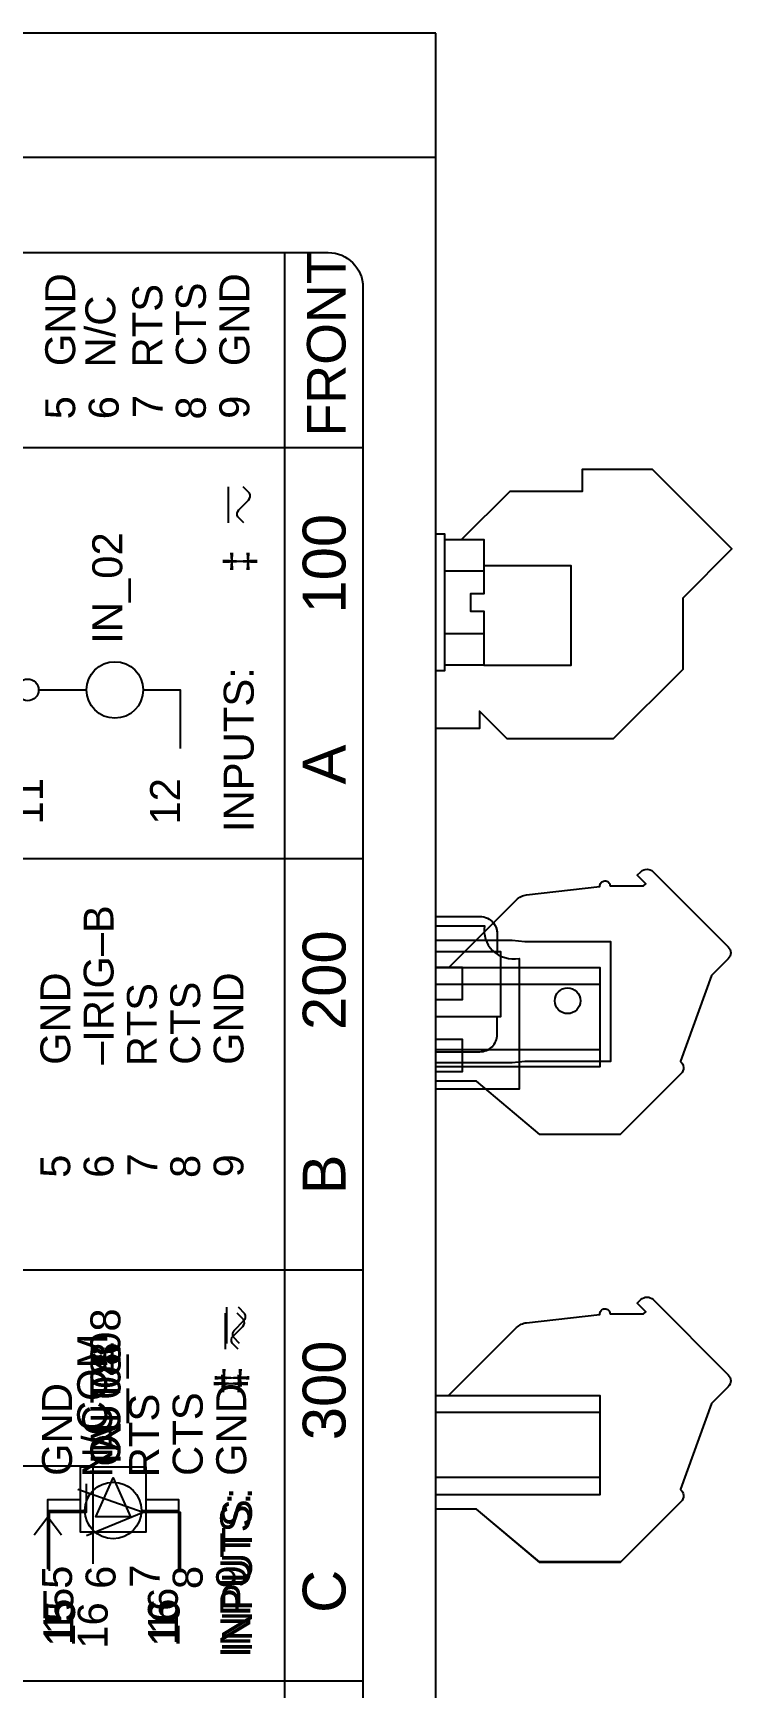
# Model space of a CAD drawing. Extents: x 0.3 to 23.7, y 0.2 to 17.5.
# Drawn here: x 14.124 to 15.729, y 5.048 to 8.852 of the extents above; entities that cross this region are included whole.
import ezdxf

# ---------------------------------------------------------------- set-up
doc = ezdxf.new("R2010")
doc.units = 0
doc.header["$MEASUREMENT"] = 0
for name, color, linetype in [('1_01__00__NONE__IRIG_CONNE', 7, 'CONTINUOUS'), ('1_02__01___1__10-100BASE-T', 7, 'CONTINUOUS'), ('1_03__04___1__100BASE-FX_L', 7, 'CONTINUOUS'), ('1_04__06___2__10-100BASE-T', 7, 'CONTINUOUS'), ('1_05__08___2__100BASE-FX_L', 7, 'CONTINUOUS'), ('1_06__10__IRIG_CONNECTOR__', 7, 'CONTINUOUS'), ('1_07__11___1__10-100BASE-T', 7, 'CONTINUOUS'), ('1_08__14___1__100BASE-FX_L', 7, 'CONTINUOUS'), ('1_09__16___2__10-100BASE-T', 7, 'CONTINUOUS'), ('1_10__18___2__100BASE-FX_L', 7, 'CONTINUOUS'), ('2_02__A-__SERIAL_COMMUNICA', 7, 'CONTINUOUS'), ('2_03__1-___4__DI_-__4__DO_', 7, 'CONTINUOUS'), ('2_04__B-___4__DI_-__4__DO_', 7, 'CONTINUOUS'), ('2_05__C-___4__DI_-__3__DO_', 7, 'CONTINUOUS'), ('2_06__2X___8__DO__STANDARD', 7, 'CONTINUOUS'), ('2_07__2A___8__DO__STANDARD', 7, 'CONTINUOUS'), ('2_08__2B___8__DO__STANDARD', 7, 'CONTINUOUS'), ('2_09__2C___8__DO__STANDARD', 7, 'CONTINUOUS'), ('2_10__3-___8__DI', 7, 'CONTINUOUS'), ('2_11__5-___8__AI', 7, 'CONTINUOUS'), ('2_12__6-___4__AI_-__4__AO_', 7, 'CONTINUOUS'), ('2_13__D-___14__DI', 7, 'CONTINUOUS'), ('7_00_____DWG', 7, 'CONTINUOUS')]:
    doc.layers.add(name, color=color, linetype=linetype)
doc.styles.add('ARIAL', font='arial.ttf')

msp = doc.modelspace()

# ---------------------------------------------------------------- linework, layer by layer
at = {"layer": '1_01__00__NONE__IRIG_CONNE'}
msp.add_lwpolyline([(15.0789, 6.7046), (15.2344, 6.8601, -0.169592), (15.2577, 6.8713), (15.4259, 6.8905, -0.43094), (15.437, 6.9036, -0.430927), (15.4494, 6.8918), (15.5264, 6.8918), (15.5313, 6.8968), (15.5119, 6.9163), (15.5202, 6.9246, -0.414223), (15.5481, 6.9246), (15.7207, 6.752, -0.414213), (15.7207, 6.7242), (15.6824, 6.6859), (15.6107, 6.489, -0.440578), (15.6121, 6.4597), (15.4729, 6.3205), (15.2884, 6.3205), (15.1424, 6.443), (15.0491, 6.443)], format="xyb", dxfattribs=at)
for points in [[(15.0491, 6.7043), (15.4262, 6.7043), (15.4262, 6.476), (15.0491, 6.476)], [(15.4262, 6.665), (15.0491, 6.665)], [(15.4262, 6.5154), (15.0491, 6.5154)]]:
    msp.add_lwpolyline(points, dxfattribs=at)
at = {"layer": '1_02__01___1__10-100BASE-T'}
msp.add_lwpolyline([(15.0789, 6.7046), (15.2344, 6.8601, -0.169592), (15.2577, 6.8713), (15.4259, 6.8905, -0.43094), (15.437, 6.9036, -0.430927), (15.4494, 6.8918), (15.5264, 6.8918), (15.5313, 6.8968), (15.5119, 6.9163), (15.5202, 6.9246, -0.414223), (15.5481, 6.9246), (15.7207, 6.752, -0.414213), (15.7207, 6.7242), (15.6824, 6.6859), (15.6107, 6.489, -0.440578), (15.6121, 6.4597), (15.4729, 6.3205), (15.2884, 6.3205), (15.1424, 6.443), (15.0491, 6.443)], format="xyb", dxfattribs=at)
for points in [[(15.0491, 6.7043), (15.4262, 6.7043), (15.4262, 6.476), (15.0491, 6.476)], [(15.4262, 6.665), (15.0491, 6.665)], [(15.4262, 6.5154), (15.0491, 6.5154)]]:
    msp.add_lwpolyline(points, dxfattribs=at)
at = {"layer": '1_03__04___1__100BASE-FX_L'}
for points in [[(15.0491, 6.7998), (15.1607, 6.7998, 0.228709), (15.179, 6.7436, 0.234856), (15.2407, 6.7253), (15.2407, 6.4248), (15.0491, 6.4248)], [(15.1813, 6.807, -0.169875), (15.1899, 6.7825), (15.1899, 6.7352)]]:
    msp.add_lwpolyline(points, format="xyb", dxfattribs=at)
for points in [[(15.0491, 6.7048), (15.1098, 6.7048), (15.1098, 6.6298), (15.0491, 6.6298)], [(15.0491, 6.5398), (15.1098, 6.5398), (15.1098, 6.4648), (15.0491, 6.4648)]]:
    msp.add_lwpolyline(points, dxfattribs=at)
at = {"layer": '1_04__06___2__10-100BASE-T'}
for points in [[(15.1784, 6.8103, -0.198912), (15.1899, 6.7825), (15.1899, 6.7413)], [(15.0491, 6.5108), (15.1505, 6.5108, 0.414214), (15.1899, 6.5502), (15.1899, 6.5913)]]:
    msp.add_lwpolyline(points, format="xyb", dxfattribs=at)
msp.add_lwpolyline([(15.0491, 6.7413), (15.1978, 6.7413), (15.1978, 6.5913), (15.0491, 6.5913)], dxfattribs=at)
at = {"layer": '1_05__08___2__100BASE-FX_L'}
for points in [[(15.0491, 6.7998), (15.1607, 6.7998, 0.228709), (15.179, 6.7436, 0.234856), (15.2407, 6.7253), (15.2407, 6.4248), (15.0491, 6.4248)], [(15.1813, 6.807, -0.169875), (15.1899, 6.7825), (15.1899, 6.7352)]]:
    msp.add_lwpolyline(points, format="xyb", dxfattribs=at)
for points in [[(15.0491, 6.7048), (15.1098, 6.7048), (15.1098, 6.6298), (15.0491, 6.6298)], [(15.0491, 6.5398), (15.1098, 6.5398), (15.1098, 6.4648), (15.0491, 6.4648)]]:
    msp.add_lwpolyline(points, dxfattribs=at)
at = {"layer": '1_06__10__IRIG_CONNECTOR__'}
msp.add_lwpolyline([(15.1418, 6.7675), (15.2344, 6.8601, -0.169592), (15.2577, 6.8713), (15.4259, 6.8905, -0.43094), (15.437, 6.9036, -0.430927), (15.4494, 6.8918), (15.5264, 6.8918), (15.5313, 6.8968), (15.5119, 6.9163), (15.5202, 6.9246, -0.414223), (15.5481, 6.9246), (15.7207, 6.752, -0.414213), (15.7207, 6.7242), (15.6824, 6.6859), (15.6107, 6.489, -0.440578), (15.6121, 6.4597), (15.4729, 6.3205), (15.2884, 6.3205), (15.1424, 6.443), (15.0491, 6.443)], format="xyb", dxfattribs=at)
msp.add_lwpolyline([(15.1418, 6.7675), (15.2344, 6.8601, -0.169592), (15.2577, 6.8713), (15.4259, 6.8905, -0.43094), (15.437, 6.9036, -0.430927), (15.4494, 6.8918), (15.5264, 6.8918), (15.5313, 6.8968), (15.5119, 6.9163), (15.5202, 6.9246, -0.414223), (15.5481, 6.9246), (15.7207, 6.752, -0.414213), (15.7207, 6.7242), (15.6824, 6.6859), (15.6107, 6.489, -0.440578), (15.6121, 6.4597), (15.4729, 6.3205), (15.2884, 6.3205), (15.1424, 6.443), (15.0491, 6.443)], format="xyb", dxfattribs=at)
for points in [[(15.0491, 6.7675), (15.2243, 6.7675), (15.2535, 6.7644), (15.4503, 6.7644), (15.4503, 6.488), (15.2535, 6.488), (15.2243, 6.4855), (15.0491, 6.4855)], [(15.0491, 6.7675), (15.2243, 6.7675), (15.2535, 6.7644), (15.4503, 6.7644), (15.4503, 6.488), (15.2535, 6.488), (15.2243, 6.4855), (15.0491, 6.4855)], [(15.4262, 6.488), (15.4262, 6.476), (15.0491, 6.476)], [(15.4262, 6.488), (15.4262, 6.476), (15.0491, 6.476)]]:
    msp.add_lwpolyline(points, dxfattribs=at)
msp.add_circle((15.3519, 6.6278), 0.0295, dxfattribs=at)
msp.add_circle((15.3519, 6.6278), 0.0295, dxfattribs=at)
at = {"layer": '1_07__11___1__10-100BASE-T'}
msp.add_lwpolyline([(15.1418, 6.7675), (15.2344, 6.8601, -0.169592), (15.2577, 6.8713), (15.4259, 6.8905, -0.43094), (15.437, 6.9036, -0.430927), (15.4494, 6.8918), (15.5264, 6.8918), (15.5313, 6.8968), (15.5119, 6.9163), (15.5202, 6.9246, -0.414223), (15.5481, 6.9246), (15.7207, 6.752, -0.414213), (15.7207, 6.7242), (15.6824, 6.6859), (15.6107, 6.489, -0.440578), (15.6121, 6.4597), (15.4729, 6.3205), (15.2884, 6.3205), (15.1424, 6.443), (15.0491, 6.443)], format="xyb", dxfattribs=at)
msp.add_lwpolyline([(15.1418, 6.7675), (15.2344, 6.8601, -0.169592), (15.2577, 6.8713), (15.4259, 6.8905, -0.43094), (15.437, 6.9036, -0.430927), (15.4494, 6.8918), (15.5264, 6.8918), (15.5313, 6.8968), (15.5119, 6.9163), (15.5202, 6.9246, -0.414223), (15.5481, 6.9246), (15.7207, 6.752, -0.414213), (15.7207, 6.7242), (15.6824, 6.6859), (15.6107, 6.489, -0.440578), (15.6121, 6.4597), (15.4729, 6.3205), (15.2884, 6.3205), (15.1424, 6.443), (15.0491, 6.443)], format="xyb", dxfattribs=at)
for points in [[(15.0491, 6.7675), (15.2243, 6.7675), (15.2535, 6.7644), (15.4503, 6.7644), (15.4503, 6.488), (15.2535, 6.488), (15.2243, 6.4855), (15.0491, 6.4855)], [(15.0491, 6.7675), (15.2243, 6.7675), (15.2535, 6.7644), (15.4503, 6.7644), (15.4503, 6.488), (15.2535, 6.488), (15.2243, 6.4855), (15.0491, 6.4855)], [(15.4262, 6.488), (15.4262, 6.476), (15.0491, 6.476)], [(15.4262, 6.488), (15.4262, 6.476), (15.0491, 6.476)]]:
    msp.add_lwpolyline(points, dxfattribs=at)
msp.add_circle((15.3519, 6.6278), 0.0295, dxfattribs=at)
msp.add_circle((15.3519, 6.6278), 0.0295, dxfattribs=at)
at = {"layer": '1_08__14___1__100BASE-FX_L'}
for points in [[(15.0491, 6.7998), (15.1607, 6.7998, 0.228709), (15.179, 6.7436, 0.234856), (15.2407, 6.7253), (15.2407, 6.4248), (15.0491, 6.4248)], [(15.1813, 6.807, -0.169875), (15.1899, 6.7825), (15.1899, 6.7352)]]:
    msp.add_lwpolyline(points, format="xyb", dxfattribs=at)
for points in [[(15.1899, 6.7675), (15.2243, 6.7675), (15.2535, 6.7644), (15.4503, 6.7644), (15.4503, 6.488), (15.2535, 6.488), (15.2407, 6.4869)], [(15.0491, 6.7048), (15.1098, 6.7048), (15.1098, 6.6298), (15.0491, 6.6298)], [(15.0491, 6.5398), (15.1098, 6.5398), (15.1098, 6.4648), (15.0491, 6.4648)]]:
    msp.add_lwpolyline(points, dxfattribs=at)
msp.add_circle((15.3519, 6.6278), 0.0295, dxfattribs=at)
at = {"layer": '1_09__16___2__10-100BASE-T'}
msp.add_lwpolyline([(15.1784, 6.8103, -0.198912), (15.1899, 6.7825), (15.1899, 6.7675)], format="xyb", dxfattribs=at)
msp.add_lwpolyline([(15.0491, 6.7675), (15.2243, 6.7675), (15.2535, 6.7644), (15.4503, 6.7644), (15.4503, 6.488), (15.2535, 6.488), (15.2243, 6.4855), (15.0491, 6.4855)], dxfattribs=at)
msp.add_circle((15.3519, 6.6278), 0.0295, dxfattribs=at)
at = {"layer": '1_10__18___2__100BASE-FX_L'}
for points in [[(15.0491, 6.7998), (15.1607, 6.7998, 0.228709), (15.179, 6.7436, 0.234856), (15.2407, 6.7253), (15.2407, 6.4248), (15.0491, 6.4248)], [(15.1813, 6.807, -0.169875), (15.1899, 6.7825), (15.1899, 6.7352)]]:
    msp.add_lwpolyline(points, format="xyb", dxfattribs=at)
for points in [[(15.1899, 6.7675), (15.2243, 6.7675), (15.2535, 6.7644), (15.4503, 6.7644), (15.4503, 6.488), (15.2535, 6.488), (15.2407, 6.4869)], [(15.0491, 6.7048), (15.1098, 6.7048), (15.1098, 6.6298), (15.0491, 6.6298)], [(15.0491, 6.5398), (15.1098, 6.5398), (15.1098, 6.4648), (15.0491, 6.4648)]]:
    msp.add_lwpolyline(points, dxfattribs=at)
msp.add_circle((15.3519, 6.6278), 0.0295, dxfattribs=at)
at = {"layer": '2_02__A-__SERIAL_COMMUNICA'}
msp.add_lwpolyline([(15.0789, 5.721), (15.2344, 5.8765, -0.169592), (15.2577, 5.8878), (15.4259, 5.9069, -0.43094), (15.437, 5.92, -0.430927), (15.4494, 5.9083), (15.5264, 5.9083), (15.5313, 5.9132), (15.5119, 5.9327), (15.5202, 5.941, -0.414223), (15.5481, 5.941), (15.7207, 5.7684, -0.414213), (15.7207, 5.7406), (15.6824, 5.7023), (15.6107, 5.5054, -0.440578), (15.6121, 5.4761), (15.4729, 5.3369), (15.2884, 5.3369), (15.1424, 5.4594), (15.0491, 5.4594)], format="xyb", dxfattribs=at)
for points in [[(15.0491, 5.7208), (15.4262, 5.7208), (15.4262, 5.4924), (15.0491, 5.4924)], [(15.4262, 5.6814), (15.0491, 5.6814)], [(15.4262, 5.5318), (15.0491, 5.5318)]]:
    msp.add_lwpolyline(points, dxfattribs=at)
at = {"layer": '2_03__1-___4__DI_-__4__DO_'}
for points in [[(15.0789, 5.721), (15.2344, 5.8765, -0.169592), (15.2577, 5.8878), (15.4259, 5.9069, -0.43094), (15.437, 5.92, -0.430927), (15.4494, 5.9083), (15.5264, 5.9083), (15.5313, 5.9132), (15.5119, 5.9327), (15.5202, 5.941, -0.414223), (15.5481, 5.941), (15.7207, 5.7684, -0.414213), (15.7207, 5.7406), (15.6824, 5.7023), (15.6107, 5.5054, -0.440578), (15.6121, 5.4761), (15.4729, 5.3369), (15.2884, 5.3369), (15.1424, 5.4594), (15.0491, 5.4594)], [(14.5981, 5.8403), (14.5844, 5.8544, -0.328455), (14.5864, 5.8703), (14.6086, 5.8926, 0.339292), (14.6107, 5.9085), (14.5962, 5.9233)], [(14.5981, 5.8403), (14.5844, 5.8544, -0.328455), (14.5864, 5.8703), (14.6086, 5.8926, 0.339292), (14.6107, 5.9085), (14.5962, 5.9233)]]:
    msp.add_lwpolyline(points, format="xyb", dxfattribs=at)
for points in [[(14.5692, 5.8403), (14.5692, 5.9233)], [(14.5692, 5.8403), (14.5692, 5.9233)], [(15.0491, 5.7208), (15.4262, 5.7208), (15.4262, 5.4924), (15.0491, 5.4924)], [(15.4262, 5.6814), (15.0491, 5.6814)], [(15.4262, 5.5318), (15.0491, 5.5318)], [(14.158, 5.3213), (14.158, 5.4563), (14.2432, 5.4563)], [(14.3732, 5.4563), (14.4582, 5.4563), (14.4582, 5.3213)]]:
    msp.add_lwpolyline(points, dxfattribs=at)
msp.add_circle((14.3082, 5.4563), 0.065, dxfattribs=at)
at = {"layer": '2_04__B-___4__DI_-__4__DO_'}
for points in [[(15.0789, 5.721), (15.2344, 5.8765, -0.169592), (15.2577, 5.8878), (15.4259, 5.9069, -0.43094), (15.437, 5.92, -0.430927), (15.4494, 5.9083), (15.5264, 5.9083), (15.5313, 5.9132), (15.5119, 5.9327), (15.5202, 5.941, -0.414223), (15.5481, 5.941), (15.7207, 5.7684, -0.414213), (15.7207, 5.7406), (15.6824, 5.7023), (15.6107, 5.5054, -0.440578), (15.6121, 5.4761), (15.4729, 5.3369), (15.2884, 5.3369), (15.1424, 5.4594), (15.0491, 5.4594)], [(14.5981, 5.8403), (14.5844, 5.8544, -0.328455), (14.5864, 5.8703), (14.6086, 5.8926, 0.339292), (14.6107, 5.9085), (14.5962, 5.9233)]]:
    msp.add_lwpolyline(points, format="xyb", dxfattribs=at)
for points in [[(14.5692, 5.8403), (14.5692, 5.9233)], [(15.0491, 5.7208), (15.4262, 5.7208), (15.4262, 5.4924), (15.0491, 5.4924)], [(15.4262, 5.6814), (15.0491, 5.6814)], [(15.4262, 5.5318), (15.0491, 5.5318)], [(14.158, 5.3213), (14.158, 5.4563), (14.2432, 5.4563)], [(14.3732, 5.4563), (14.4582, 5.4563), (14.4582, 5.3213)]]:
    msp.add_lwpolyline(points, dxfattribs=at)
msp.add_circle((14.308, 5.4563), 0.065, dxfattribs=at)
at = {"layer": '2_05__C-___4__DI_-__3__DO_'}
for points in [[(15.0789, 5.721), (15.2344, 5.8765, -0.169592), (15.2577, 5.8878), (15.4259, 5.9069, -0.43094), (15.437, 5.92, -0.430927), (15.4494, 5.9083), (15.5264, 5.9083), (15.5313, 5.9132), (15.5119, 5.9327), (15.5202, 5.941, -0.414223), (15.5481, 5.941), (15.7207, 5.7684, -0.414213), (15.7207, 5.7406), (15.6824, 5.7023), (15.6107, 5.5054, -0.440578), (15.6121, 5.4761), (15.4729, 5.3369), (15.2884, 5.3369), (15.1424, 5.4594), (15.0491, 5.4594)], [(14.5981, 5.8403), (14.5844, 5.8544, -0.328455), (14.5864, 5.8703), (14.6086, 5.8926, 0.339292), (14.6107, 5.9085), (14.5962, 5.9233)]]:
    msp.add_lwpolyline(points, format="xyb", dxfattribs=at)
for points in [[(14.5692, 5.8403), (14.5692, 5.9233)], [(15.0491, 5.7208), (15.4262, 5.7208), (15.4262, 5.4924), (15.0491, 5.4924)], [(15.4262, 5.6814), (15.0491, 5.6814)], [(15.4262, 5.5318), (15.0491, 5.5318)], [(14.158, 5.3213), (14.158, 5.4563), (14.2432, 5.4563)], [(14.3732, 5.4563), (14.4582, 5.4563), (14.4582, 5.3213)]]:
    msp.add_lwpolyline(points, dxfattribs=at)
msp.add_circle((14.308, 5.4563), 0.065, dxfattribs=at)
at = {"layer": '2_06__2X___8__DO__STANDARD'}
msp.add_lwpolyline([(15.0789, 5.721), (15.2344, 5.8765, -0.169592), (15.2577, 5.8878), (15.4259, 5.9069, -0.43094), (15.437, 5.92, -0.430927), (15.4494, 5.9083), (15.5264, 5.9083), (15.5313, 5.9132), (15.5119, 5.9327), (15.5202, 5.941, -0.414223), (15.5481, 5.941), (15.7207, 5.7684, -0.414213), (15.7207, 5.7406), (15.6824, 5.7023), (15.6107, 5.5054, -0.440578), (15.6121, 5.4761), (15.4729, 5.3369), (15.2884, 5.3369), (15.1424, 5.4594), (15.0491, 5.4594)], format="xyb", dxfattribs=at)
for points in [[(15.0491, 5.7208), (15.4262, 5.7208), (15.4262, 5.4924), (15.0491, 5.4924)], [(15.4262, 5.6814), (15.0491, 5.6814)], [(15.4262, 5.5318), (15.0491, 5.5318)], [(14.1619, 5.3174), (14.1619, 5.4524), (14.247, 5.4524)], [(14.247, 5.3987), (14.377, 5.4524), (14.462, 5.4524), (14.462, 5.3174)]]:
    msp.add_lwpolyline(points, dxfattribs=at)
at = {"layer": '2_07__2A___8__DO__STANDARD'}
msp.add_lwpolyline([(15.0789, 5.721), (15.2344, 5.8765, -0.169592), (15.2577, 5.8878), (15.4259, 5.9069, -0.43094), (15.437, 5.92, -0.430927), (15.4494, 5.9083), (15.5264, 5.9083), (15.5313, 5.9132), (15.5119, 5.9327), (15.5202, 5.941, -0.414223), (15.5481, 5.941), (15.7207, 5.7684, -0.414213), (15.7207, 5.7406), (15.6824, 5.7023), (15.6107, 5.5054, -0.440578), (15.6121, 5.4761), (15.4729, 5.3369), (15.2884, 5.3369), (15.1424, 5.4594), (15.0491, 5.4594)], format="xyb", dxfattribs=at)
for points in [[(15.0491, 5.7208), (15.4262, 5.7208), (15.4262, 5.4924), (15.0491, 5.4924)], [(15.4262, 5.6814), (15.0491, 5.6814)], [(14.1619, 5.3174), (14.1619, 5.4525), (14.1619, 5.4525), (14.247, 5.4525), (14.247, 5.5174)], [(15.4262, 5.5318), (15.0491, 5.5318)], [(14.227, 5.505), (14.377, 5.4524), (14.462, 5.4525), (14.462, 5.3175)]]:
    msp.add_lwpolyline(points, dxfattribs=at)
at = {"layer": '2_08__2B___8__DO__STANDARD'}
msp.add_lwpolyline([(15.0789, 5.721), (15.2344, 5.8765, -0.169592), (15.2577, 5.8878), (15.4259, 5.9069, -0.43094), (15.437, 5.92, -0.430927), (15.4494, 5.9083), (15.5264, 5.9083), (15.5313, 5.9132), (15.5119, 5.9327), (15.5202, 5.941, -0.414223), (15.5481, 5.941), (15.7207, 5.7684, -0.414213), (15.7207, 5.7406), (15.6824, 5.7023), (15.6107, 5.5054, -0.440578), (15.6121, 5.4761), (15.4729, 5.3369), (15.2884, 5.3369), (15.1424, 5.4594), (15.0491, 5.4594)], format="xyb", dxfattribs=at)
for points in [[(15.0491, 5.7208), (15.4262, 5.7208), (15.4262, 5.4924), (15.0491, 5.4924)], [(15.4262, 5.6814), (15.0491, 5.6814)], [(14.1619, 5.3174), (14.1619, 5.4525), (14.1619, 5.4525), (14.247, 5.4525), (14.247, 5.5174)], [(15.4262, 5.5318), (15.0491, 5.5318)], [(14.227, 5.505), (14.377, 5.4524), (14.462, 5.4525), (14.462, 5.3175)]]:
    msp.add_lwpolyline(points, dxfattribs=at)
at = {"layer": '2_09__2C___8__DO__STANDARD'}
msp.add_lwpolyline([(15.0789, 5.721), (15.2344, 5.8765, -0.169592), (15.2577, 5.8878), (15.4259, 5.9069, -0.43094), (15.437, 5.92, -0.430927), (15.4494, 5.9083), (15.5264, 5.9083), (15.5313, 5.9132), (15.5119, 5.9327), (15.5202, 5.941, -0.414223), (15.5481, 5.941), (15.7207, 5.7684, -0.414213), (15.7207, 5.7406), (15.6824, 5.7023), (15.6107, 5.5054, -0.440578), (15.6121, 5.4761), (15.4729, 5.3369), (15.2884, 5.3369), (15.1424, 5.4594), (15.0491, 5.4594)], format="xyb", dxfattribs=at)
for points in [[(15.0491, 5.7208), (15.4262, 5.7208), (15.4262, 5.4924), (15.0491, 5.4924)], [(15.4262, 5.6814), (15.0491, 5.6814)], [(14.1619, 5.3174), (14.1619, 5.4525), (14.1619, 5.4525), (14.247, 5.4525), (14.247, 5.5174)], [(15.4262, 5.5318), (15.0491, 5.5318)], [(14.227, 5.505), (14.377, 5.4524), (14.462, 5.4525), (14.462, 5.3175)]]:
    msp.add_lwpolyline(points, dxfattribs=at)
at = {"layer": '2_10__3-___8__DI'}
for points in [[(15.0789, 5.721), (15.2344, 5.8765, -0.169592), (15.2577, 5.8878), (15.4259, 5.9069, -0.43094), (15.437, 5.92, -0.430927), (15.4494, 5.9083), (15.5264, 5.9083), (15.5313, 5.9132), (15.5119, 5.9327), (15.5202, 5.941, -0.414223), (15.5481, 5.941), (15.7207, 5.7684, -0.414213), (15.7207, 5.7406), (15.6824, 5.7023), (15.6107, 5.5054, -0.440578), (15.6121, 5.4761), (15.4729, 5.3369), (15.2884, 5.3369), (15.1424, 5.4594), (15.0491, 5.4594)], [(14.5981, 5.8403), (14.5844, 5.8544, -0.328455), (14.5864, 5.8703), (14.6086, 5.8926, 0.339292), (14.6107, 5.9085), (14.5962, 5.9233)]]:
    msp.add_lwpolyline(points, format="xyb", dxfattribs=at)
for points in [[(14.5692, 5.8403), (14.5692, 5.9233)], [(15.0491, 5.7208), (15.4262, 5.7208), (15.4262, 5.4924), (15.0491, 5.4924)], [(15.4262, 5.6814), (15.0491, 5.6814)], [(15.4262, 5.5318), (15.0491, 5.5318)], [(14.158, 5.3213), (14.1579, 5.4563), (14.2429, 5.4563)], [(14.373, 5.4563), (14.4579, 5.4563), (14.4579, 5.3213)]]:
    msp.add_lwpolyline(points, dxfattribs=at)
msp.add_circle((14.308, 5.4563), 0.065, dxfattribs=at)
at = {"layer": '2_11__5-___8__AI'}
msp.add_lwpolyline([(15.0789, 5.721), (15.2344, 5.8765, -0.169592), (15.2577, 5.8878), (15.4259, 5.9069, -0.43094), (15.437, 5.92, -0.430927), (15.4494, 5.9083), (15.5264, 5.9083), (15.5313, 5.9132), (15.5119, 5.9327), (15.5202, 5.941, -0.414223), (15.5481, 5.941), (15.7207, 5.7684, -0.414213), (15.7207, 5.7406), (15.6824, 5.7023), (15.6107, 5.5054, -0.440578), (15.6121, 5.4761), (15.4729, 5.3369), (15.2884, 5.3369), (15.1424, 5.4594), (15.0491, 5.4594)], format="xyb", dxfattribs=at)
for points in [[(15.0491, 5.7208), (15.4262, 5.7208), (15.4262, 5.4924), (15.0491, 5.4924)], [(15.4262, 5.6814), (15.0491, 5.6814)], [(14.383, 5.5563), (14.383, 5.4063), (14.233, 5.4063), (14.233, 5.5563), (14.383, 5.5563)], [(14.348, 5.4413), (14.268, 5.4413), (14.308, 5.5313), (14.348, 5.4413)], [(15.4262, 5.5318), (15.0491, 5.5318)], [(14.1579, 5.3463), (14.1579, 5.4813), (14.233, 5.4813)], [(14.383, 5.4813), (14.4581, 5.4813), (14.4581, 5.3463)], [(14.1267, 5.4001), (14.158, 5.4413), (14.1892, 5.4001)]]:
    msp.add_lwpolyline(points, dxfattribs=at)
at = {"layer": '2_12__6-___4__AI_-__4__AO_'}
msp.add_lwpolyline([(15.0789, 5.721), (15.2344, 5.8765, -0.169592), (15.2577, 5.8878), (15.4259, 5.9069, -0.43094), (15.437, 5.92, -0.430927), (15.4494, 5.9083), (15.5264, 5.9083), (15.5313, 5.9132), (15.5119, 5.9327), (15.5202, 5.941, -0.414223), (15.5481, 5.941), (15.7207, 5.7684, -0.414213), (15.7207, 5.7406), (15.6824, 5.7023), (15.6107, 5.5054, -0.440578), (15.6121, 5.4761), (15.4729, 5.3369), (15.2884, 5.3369), (15.1424, 5.4594), (15.0491, 5.4594)], format="xyb", dxfattribs=at)
for points in [[(15.0491, 5.7208), (15.4262, 5.7208), (15.4262, 5.4924), (15.0491, 5.4924)], [(15.4262, 5.6814), (15.0491, 5.6814)], [(14.383, 5.5563), (14.383, 5.4063), (14.233, 5.4063), (14.233, 5.5563), (14.383, 5.5563)], [(14.348, 5.4413), (14.268, 5.4413), (14.308, 5.5313), (14.348, 5.4413)], [(15.4262, 5.5318), (15.0491, 5.5318)], [(14.1579, 5.3463), (14.1579, 5.4813), (14.233, 5.4813)], [(14.383, 5.4813), (14.4581, 5.4813), (14.4581, 5.3463)], [(14.1267, 5.4001), (14.158, 5.4413), (14.1892, 5.4001)]]:
    msp.add_lwpolyline(points, dxfattribs=at)
at = {"layer": '2_13__D-___14__DI'}
for points in [[(15.0789, 5.721), (15.2344, 5.8765, -0.169586), (15.2577, 5.8878), (15.4259, 5.9069, -0.430941), (15.437, 5.92, -0.430926), (15.4494, 5.9083), (15.5264, 5.9083), (15.5313, 5.9132), (15.5119, 5.9327), (15.5202, 5.941, -0.414218), (15.5481, 5.941), (15.7207, 5.7684, -0.414213), (15.7207, 5.7406), (15.6824, 5.7023), (15.6107, 5.5054, -0.440578), (15.6121, 5.4761), (15.474, 5.3381), (15.287, 5.3381), (15.1424, 5.4594), (15.0491, 5.4594)], [(14.5952, 5.8272), (14.5814, 5.8412, -0.328455), (14.5835, 5.8571), (14.6057, 5.8794, 0.339292), (14.6077, 5.8954), (14.5932, 5.9101)]]:
    msp.add_lwpolyline(points, format="xyb", dxfattribs=at)
for points in [[(14.5662, 5.8272), (14.5662, 5.9101)], [(15.0491, 5.7208), (15.4262, 5.7208), (15.4262, 5.4924), (15.0491, 5.4924)], [(15.4262, 5.6814), (15.0491, 5.6814)], [(14.0991, 5.5586), (14.2617, 5.5586), (14.2617, 5.3336)], [(15.4262, 5.5318), (15.0491, 5.5318)]]:
    msp.add_lwpolyline(points, dxfattribs=at)
at = {"layer": '7_00_____DWG'}
msp.add_lwpolyline([(15.0491, 8.8524), (9.9807, 8.8524), (9.9807, 1.5689), (15.0491, 1.5689)], close=True, dxfattribs=at)
for points in [[(9.9807, 8.5669), (15.0491, 8.5669)], [(14.702, 8.3481), (14.702, 2.0231)], [(11.0118, 7.8997), (14.8818, 7.8997)], [(15.1083, 7.688), (15.2201, 7.7997), (15.3861, 7.7997), (15.3861, 7.8497), (15.5461, 7.8497), (15.7291, 7.6667), (15.6161, 7.5537), (15.6161, 7.3897), (15.4561, 7.2297), (15.2131, 7.2297), (15.1491, 7.2937), (15.1491, 7.2537), (15.0491, 7.2537)], [(14.5731, 7.7265), (14.5731, 7.8094)], [(15.0491, 7.7011), (15.0691, 7.7011), (15.0691, 7.3861), (15.0491, 7.3861)], [(15.0691, 7.688), (15.1591, 7.688), (15.1591, 7.5636), (15.1291, 7.5636), (15.1291, 7.5236), (15.1591, 7.5236), (15.1591, 7.3993), (15.0691, 7.3993)], [(15.1591, 7.6158), (15.0691, 7.6158)], [(15.1591, 7.6287), (15.3591, 7.6287), (15.3591, 7.3987), (15.1591, 7.3987)], [(15.1591, 7.4715), (15.0691, 7.4715)], [(14.137, 7.3424), (14.2471, 7.3424)], [(14.3771, 7.3424), (14.4621, 7.3424), (14.4621, 7.2075)], [(11.0118, 6.9547), (14.8818, 6.9547)], [(11.0119, 6.0097), (14.8818, 6.0097)], [(11.0119, 5.0647), (14.8818, 5.0647)]]:
    msp.add_lwpolyline(points, dxfattribs=at)
msp.add_lwpolyline([(11.0919, 8.348), (14.8018, 8.348, -0.414213), (14.8818, 8.268), (14.8818, 2.1031, -0.414212), (14.8018, 2.0231), (11.0919, 2.0231, -0.414211), (11.0119, 2.1031), (11.0119, 8.268, -0.414219)], format="xyb", close=True, dxfattribs=at)
for points in [[(14.6084, 7.7265), (14.5946, 7.7405, -0.328455), (14.5967, 7.7564), (14.6189, 7.7787, 0.339292), (14.621, 7.7947), (14.6064, 7.8094)], [(15.0491, 6.8218), (15.1505, 6.8218, -0.228276), (15.1813, 6.807, -0.228276)]]:
    msp.add_lwpolyline(points, format="xyb", dxfattribs=at)
for centre, radius in [((14.3121, 7.3424), 0.065), ((14.112, 7.3424), 0.025)]:
    msp.add_circle(centre, radius, dxfattribs=at)

# ---------------------------------------------------------------- texts
at = {"layer": '2_02__A-__SERIAL_COMMUNICA', "style": 'ARIAL'}
for s, height, p in [('GND', 0.06883, (14.2136, 5.5356)), ('GND', 0.06883, (14.6137, 5.5356)), ('RTS', 0.06883, (14.4136, 5.5324)), ('CTS', 0.06883, (14.5137, 5.5356)), ('N/C', 0.06883, (14.3059, 5.5324)), ('7', 0.0688, (14.4147, 5.2788)), ('9', 0.0688, (14.6136, 5.277)), ('5', 0.0688, (14.2136, 5.276)), ('6', 0.0688, (14.3136, 5.2759)), ('8', 0.0688, (14.5136, 5.2754))]:
    msp.add_text(s, height=height, rotation=90, dxfattribs=at).set_placement(p)
at = {"layer": '2_03__1-___4__DI_-__4__DO_', "style": 'ARIAL'}
for s, height, p in [('IN_04', 0.06883, (14.3252, 5.5622)), ('‡', 0.0688, (14.6141, 5.7344)), ('‡', 0.0688, (14.6141, 5.7344)), ('INPUTS:', 0.06883, (14.627, 5.1295)), ('15', 0.06883, (14.2168, 5.1468)), ('16', 0.06883, (14.4568, 5.1468))]:
    msp.add_text(s, height=height, rotation=90, dxfattribs=at).set_placement(p)
at = {"layer": '2_04__B-___4__DI_-__4__DO_', "style": 'ARIAL'}
for s, height, p in [('IN_04', 0.06883, (14.3252, 5.5622)), ('‡', 0.0688, (14.6141, 5.7344)), ('INPUTS:', 0.06883, (14.627, 5.1295)), ('15', 0.06883, (14.2168, 5.1468)), ('16', 0.06883, (14.4568, 5.1468))]:
    msp.add_text(s, height=height, rotation=90, dxfattribs=at).set_placement(p)
at = {"layer": '2_05__C-___4__DI_-__3__DO_', "style": 'ARIAL'}
for s, height, p in [('IN_04', 0.06883, (14.3252, 5.5622)), ('‡', 0.0688, (14.6141, 5.7344)), ('INPUTS:', 0.06883, (14.627, 5.1295)), ('15', 0.06883, (14.2168, 5.1468)), ('16', 0.06883, (14.4568, 5.1468))]:
    msp.add_text(s, height=height, rotation=90, dxfattribs=at).set_placement(p)
at = {"layer": '2_06__2X___8__DO__STANDARD', "style": 'ARIAL'}
for s, p in [('OUT_08', (14.3247, 5.5574)), ('15', (14.2208, 5.1429)), ('16', (14.4608, 5.1429))]:
    msp.add_text(s, height=0.06883, rotation=90, dxfattribs=at).set_placement(p)
at = {"layer": '2_07__2A___8__DO__STANDARD', "style": 'ARIAL'}
for s, p in [('OUT_08', (14.3247, 5.5574)), ('15', (14.2208, 5.1429)), ('16', (14.4608, 5.1429))]:
    msp.add_text(s, height=0.06883, rotation=90, dxfattribs=at).set_placement(p)
at = {"layer": '2_08__2B___8__DO__STANDARD', "style": 'ARIAL'}
for s, p in [('OUT_08', (14.3247, 5.5574)), ('15', (14.2208, 5.1429)), ('16', (14.4608, 5.1429))]:
    msp.add_text(s, height=0.06883, rotation=90, dxfattribs=at).set_placement(p)
at = {"layer": '2_09__2C___8__DO__STANDARD', "style": 'ARIAL'}
for s, p in [('OUT_08', (14.3247, 5.5574)), ('15', (14.2208, 5.1429)), ('16', (14.4608, 5.1429))]:
    msp.add_text(s, height=0.06883, rotation=90, dxfattribs=at).set_placement(p)
at = {"layer": '2_10__3-___8__DI', "style": 'ARIAL'}
for s, height, p in [('IN_08', 0.06883, (14.3252, 5.5622)), ('‡', 0.0688, (14.6141, 5.7344)), ('INPUTS:', 0.06883, (14.627, 5.1295)), ('15', 0.06883, (14.2168, 5.1468)), ('16', 0.06883, (14.4568, 5.1468))]:
    msp.add_text(s, height=height, rotation=90, dxfattribs=at).set_placement(p)
at = {"layer": '2_11__5-___8__AI', "style": 'ARIAL'}
for s, p in [('AI_08', (14.3251, 5.5917)), ('15', (14.2168, 5.1718)), ('16', (14.4568, 5.1718))]:
    msp.add_text(s, height=0.06883, rotation=90, dxfattribs=at).set_placement(p)
at = {"layer": '2_12__6-___4__AI_-__4__AO_', "style": 'ARIAL'}
for s, p in [('AI_04', (14.3251, 5.5917)), ('15', (14.2168, 5.1718)), ('16', (14.4568, 5.1718))]:
    msp.add_text(s, height=0.06883, rotation=90, dxfattribs=at).set_placement(p)
at = {"layer": '2_13__D-___14__DI', "style": 'ARIAL'}
for s, height, p in [('COM', 0.06883, (14.2944, 5.6385)), ('‡', 0.0688, (14.6111, 5.7212)), ('INPUTS:', 0.06883, (14.6229, 5.1174)), ('16', 0.06883, (14.2956, 5.1383))]:
    msp.add_text(s, height=height, rotation=90, dxfattribs=at).set_placement(p)
at = {"layer": '7_00_____DWG', "style": 'ARIAL'}
for s, height, p in [('FRONT', 0.0885, (14.8418, 7.925)), ('GND', 0.06883, (14.221, 8.0867)), ('GND', 0.06883, (14.621, 8.0867)), ('RTS', 0.06883, (14.421, 8.0835)), ('CTS', 0.06883, (14.521, 8.0867)), ('N/C', 0.06883, (14.3132, 8.0835)), ('5', 0.0688, (14.2209, 7.9645)), ('6', 0.0688, (14.3209, 7.9645)), ('7', 0.0688, (14.422, 7.9674)), ('8', 0.0688, (14.5209, 7.964)), ('9', 0.0688, (14.6209, 7.9656)), ('100', 0.09833, (14.8418, 7.518)), ('IN_02', 0.06883, (14.3291, 7.4483)), ('‡', 0.0688, (14.632, 7.6114)), ('INPUTS:', 0.06883, (14.6309, 7.0156)), ('A', 0.0983, (14.8418, 7.1252)), ('11', 0.06883, (14.1467, 7.0329)), ('12', 0.06883, (14.4619, 7.0329)), ('–IRIG–B', 0.06846, (14.309, 6.4807)), ('200', 0.09833, (14.8418, 6.5606)), ('GND', 0.06846, (14.2095, 6.4806)), ('RTS', 0.06846, (14.4084, 6.4774)), ('CTS', 0.06846, (14.5079, 6.4806)), ('GND', 0.06846, (14.6074, 6.4806)), ('5', 0.0685, (14.2095, 6.221)), ('6', 0.0685, (14.3089, 6.2209)), ('7', 0.0685, (14.4095, 6.2239)), ('8', 0.0685, (14.5078, 6.2205)), ('9', 0.0685, (14.6073, 6.222)), ('B', 0.0983, (14.8418, 6.1829)), ('300', 0.09833, (14.8418, 5.6177)), ('C', 0.0983, (14.8418, 5.2207))]:
    msp.add_text(s, height=height, rotation=90, dxfattribs=at).set_placement(p)

doc.saveas('drawing.dxf')
